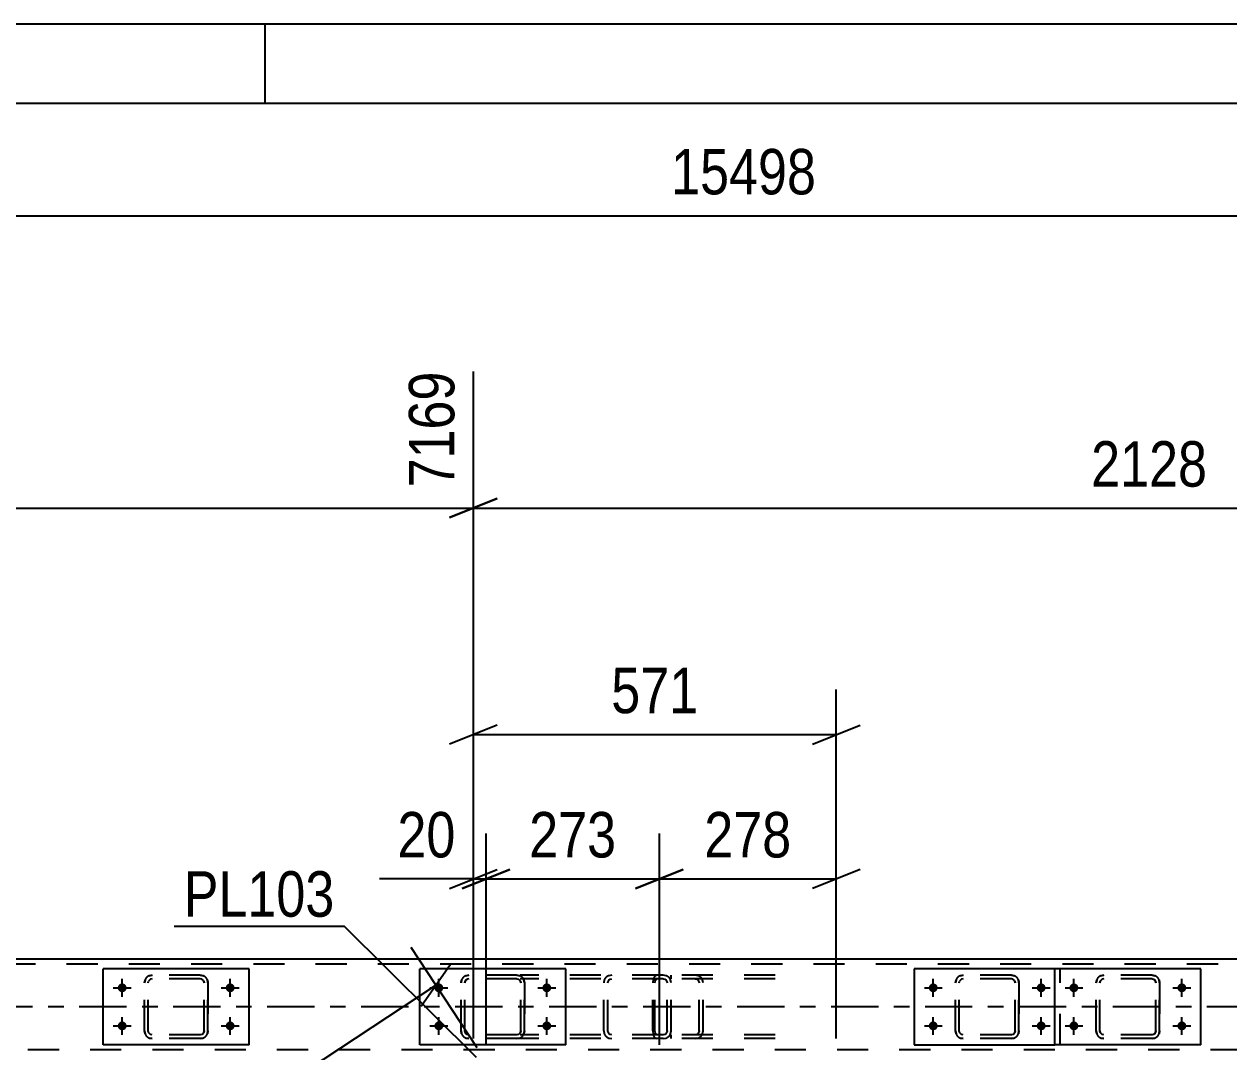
# Model space of a CAD drawing. Header units: millimetres. Extents: x -787 to 402, y -866 to -25.
# Drawn here: x -452.9 to -377.1, y -89.9 to -25.1 of the extents above; entities that cross this region are included whole.
import ezdxf

# ---------------------------------------------------------------- set-up
doc = ezdxf.new("R2010")
doc.units = ezdxf.units.MM
doc.linetypes.add('DXK_LINE_DOT2', pattern=[3.9198, 1.9599, -1.9599])
doc.linetypes.add('DXK_LINE_DOT3', pattern=[5.9187, 2.979, -0.9799, 0.9799, -0.9799])
doc.styles.add('Arial Narrow', font='ARIALN.TTF', dxfattribs={"height": 0.2})

# ---------------------------------------------------------------- blocks, each defined once
blk = doc.blocks.new('Unknown-569028579-1134')
at = {"color": 5, "linetype": 'Continuous'}
for p, q in [((402.241, -25.126), (-786.759, -25.126)), ((-437.759, -30.126), (-437.759, -25.126)), ((397.241, -30.126), (-781.759, -30.126))]:
    blk.add_line(p, q, dxfattribs=at)
blk = doc.blocks.new('Part-569028579-4684 - 4520')
at = {"color": 7, "linetype": 'DXK_LINE_DOT2'}
for p, q in [((-126.885, -84.058), (-548.129, -84.058)), ((-126.885, -84.378), (-711.411, -84.378)), ((-711.411, -89.738), (-126.885, -89.738))]:
    blk.add_line(p, q, dxfattribs=at)
at = {"color": 2, "linetype": 'Continuous'}
blk.add_line((-343.807, -84.058), (-542.929, -84.058), dxfattribs=at)
at = {"color": 7, "linetype": 'DXK_LINE_DOT3'}
blk.add_line((-126.885, -87.058), (-711.411, -87.058), dxfattribs=at)
blk = doc.blocks.new('Part-569028579-4591 - 4520')
at = {"color": 7, "linetype": 'DXK_LINE_DOT2'}
for p, q in [((-413.334, -85.354), (-413.355, -85.538)), ((-413.355, -88.578), (-413.355, -85.538)), ((-413.276, -85.198), (-413.334, -85.354)), ((-413.189, -85.094), (-413.276, -85.198)), ((-413.22, -85.538), (-413.21, -85.446)), ((-413.22, -88.578), (-413.22, -85.538)), ((-413.21, -85.446), (-413.181, -85.368)), ((-413.086, -85.058), (-413.189, -85.094)), ((-413.181, -85.368), (-413.137, -85.316)), ((-413.137, -85.316), (-413.086, -85.298)), ((-405.643, -85.058), (-413.086, -85.058)), ((-405.643, -85.298), (-413.086, -85.298)), ((-412.188, -85.298), (-412.188, -85.058)), ((-410.486, -85.094), (-410.679, -85.058)), ((-410.679, -85.298), (-410.582, -85.316)), ((-410.582, -85.316), (-410.501, -85.368)), ((-410.501, -85.368), (-410.446, -85.446)), ((-410.446, -85.446), (-410.427, -85.538)), ((-410.427, -88.578), (-410.427, -85.538)), ((-410.175, -85.538), (-410.213, -85.354)), ((-410.175, -88.578), (-410.175, -85.538)), ((-413.355, -88.578), (-413.334, -88.761)), ((-413.334, -88.761), (-413.276, -88.917)), ((-413.21, -88.67), (-413.22, -88.578)), ((-413.181, -88.747), (-413.21, -88.67)), ((-413.137, -88.799), (-413.181, -88.747)), ((-410.501, -88.747), (-410.582, -88.799)), ((-410.446, -88.67), (-410.501, -88.747)), ((-410.427, -88.578), (-410.446, -88.67)), ((-410.213, -88.761), (-410.175, -88.578)), ((-413.276, -88.917), (-413.189, -89.021)), ((-413.189, -89.021), (-413.086, -89.058)), ((-413.086, -88.818), (-413.137, -88.799)), ((-405.643, -88.818), (-413.086, -88.818)), ((-405.643, -89.058), (-413.086, -89.058)), ((-412.188, -89.058), (-412.188, -88.818)), ((-410.582, -88.799), (-410.679, -88.818)), ((-410.679, -89.058), (-410.486, -89.021))]:
    blk.add_line(p, q, dxfattribs=at)
for centre, start, end in [((-410.664, -85.554), 23.89514, 68.84868), ((-410.664, -88.562), 291.15132, 336.10486)]:
    blk.add_arc(centre, 0.492, start, end, dxfattribs=at)
blk = doc.blocks.new('Part-569028579-4766 - 4520')
at = {"color": 2, "linetype": 'Continuous'}
for p, q in [((-438.768, -84.658), (-447.968, -84.658)), ((-447.968, -89.458), (-447.968, -84.658)), ((-438.768, -89.458), (-438.768, -84.658)), ((-438.768, -89.458), (-447.968, -89.458))]:
    blk.add_line(p, q, dxfattribs=at)
blk = doc.blocks.new('Part-569028579-4638 - 4520')
at = {"color": 7, "linetype": 'DXK_LINE_DOT2'}
for p, q in [((-412.699, -85.058), (-421.713, -85.058)), ((-412.699, -85.298), (-421.713, -85.298)), ((-416.406, -85.354), (-416.445, -85.538)), ((-416.445, -88.578), (-416.445, -85.538)), ((-416.189, -85.538), (-416.17, -85.446)), ((-416.189, -88.578), (-416.189, -85.538)), ((-416.17, -85.446), (-416.115, -85.368)), ((-415.934, -85.058), (-416.129, -85.094)), ((-416.115, -85.368), (-416.032, -85.316)), ((-416.032, -85.316), (-415.934, -85.298)), ((-412.503, -85.094), (-412.699, -85.058)), ((-412.699, -85.298), (-412.601, -85.316)), ((-412.601, -85.316), (-412.518, -85.368)), ((-412.518, -85.368), (-412.463, -85.446)), ((-412.463, -85.446), (-412.443, -85.538)), ((-412.443, -88.578), (-412.443, -85.538)), ((-412.188, -85.538), (-412.227, -85.354)), ((-412.188, -88.578), (-412.188, -85.538)), ((-416.445, -88.578), (-416.406, -88.761)), ((-416.17, -88.67), (-416.189, -88.578)), ((-416.115, -88.747), (-416.17, -88.67)), ((-416.032, -88.799), (-416.115, -88.747)), ((-412.518, -88.747), (-412.601, -88.799)), ((-412.463, -88.67), (-412.518, -88.747)), ((-412.443, -88.578), (-412.463, -88.67)), ((-412.227, -88.761), (-412.188, -88.578)), ((-412.699, -88.818), (-421.713, -88.818)), ((-412.699, -89.058), (-421.713, -89.058)), ((-416.129, -89.021), (-415.934, -89.058)), ((-415.934, -88.818), (-416.032, -88.799)), ((-412.601, -88.799), (-412.699, -88.818)), ((-412.699, -89.058), (-412.503, -89.021))]:
    blk.add_line(p, q, dxfattribs=at)
for centre, start, end in [((-415.954, -85.559), 110.75831, 155.68004), ((-412.679, -85.559), 24.31996, 69.24169), ((-415.954, -88.557), 204.31996, 249.24169), ((-412.679, -88.557), 290.75831, 335.68004)]:
    blk.add_arc(centre, 0.496, start, end, dxfattribs=at)
blk = doc.blocks.new('Part-569028579-4884 - 4520')
at = {"color": 2, "linetype": 'Continuous'}
for p, q in [((-378.827, -84.658), (-388.027, -84.658)), ((-388.027, -89.458), (-388.027, -84.658)), ((-378.827, -89.458), (-378.827, -84.658)), ((-378.827, -89.458), (-388.027, -89.458))]:
    blk.add_line(p, q, dxfattribs=at)
blk = doc.blocks.new('Part-569028579-4767 - 4520')
at = {"color": 2, "linetype": 'Continuous'}
for p, q in [((-388.027, -84.658), (-396.887, -84.658)), ((-396.887, -84.658), (-396.887, -89.458)), ((-396.887, -89.458), (-388.027, -89.458))]:
    blk.add_line(p, q, dxfattribs=at)
at = {"color": 7, "linetype": 'DXK_LINE_DOT2'}
for p, q in [((-387.687, -84.658), (-388.027, -84.658)), ((-387.687, -89.458), (-387.687, -84.658)), ((-387.687, -89.458), (-388.027, -89.458))]:
    blk.add_line(p, q, dxfattribs=at)
blk = doc.blocks.new('Bolt-569028579-4906 - 4520')
at = {"linetype": 'Continuous'}
for points in [[(-446.768, -85.578, -1), (-446.768, -86.138, -1)], [(-439.968, -85.578, -1), (-439.968, -86.138, -1)], [(-446.768, -87.978, -1), (-446.768, -88.538, -1)], [(-439.968, -87.978, -1), (-439.968, -88.538, -1)]]:
    blk.add_hatch(color=1, dxfattribs=at).paths.add_polyline_path(points)
at = {"color": 1, "linetype": 'Continuous'}
for p, q in [((-446.768, -86.418), (-446.768, -85.298)), ((-439.968, -86.418), (-439.968, -85.298)), ((-447.328, -85.858), (-446.208, -85.858)), ((-440.528, -85.858), (-439.408, -85.858)), ((-446.768, -88.818), (-446.768, -87.698)), ((-439.968, -88.818), (-439.968, -87.698)), ((-447.328, -88.258), (-446.208, -88.258)), ((-440.528, -88.258), (-439.408, -88.258))]:
    blk.add_line(p, q, dxfattribs=at)
blk = doc.blocks.new('Part-569028579-16158 - 4520')
at = {"color": 7, "linetype": 'DXK_LINE_DOT2'}
for p, q in [((-394.287, -85.538), (-394.251, -85.354)), ((-394.251, -85.354), (-394.287, -85.538)), ((-394.287, -88.578), (-394.287, -85.538)), ((-394.287, -85.538), (-394.287, -85.538)), ((-394.287, -88.578), (-394.287, -85.538)), ((-394.047, -85.538), (-394.029, -85.446)), ((-394.047, -85.538), (-394.029, -85.446)), ((-394.047, -88.578), (-394.047, -85.538)), ((-394.047, -85.538), (-394.047, -85.538)), ((-394.047, -88.578), (-394.047, -85.538)), ((-393.977, -85.368), (-394.029, -85.446)), ((-393.991, -85.094), (-393.807, -85.058)), ((-393.807, -85.058), (-393.991, -85.094)), ((-393.899, -85.316), (-393.977, -85.368)), ((-393.807, -85.298), (-393.899, -85.316)), ((-390.767, -85.058), (-393.807, -85.058)), ((-390.767, -85.298), (-393.807, -85.298)), ((-390.767, -85.058), (-390.584, -85.094)), ((-390.584, -85.094), (-390.767, -85.058)), ((-390.675, -85.316), (-390.767, -85.298)), ((-390.598, -85.368), (-390.675, -85.316)), ((-390.598, -85.368), (-390.545, -85.446)), ((-390.545, -85.446), (-390.527, -85.538)), ((-390.527, -85.538), (-390.545, -85.446)), ((-390.527, -88.578), (-390.527, -85.538)), ((-390.527, -85.538), (-390.527, -85.538)), ((-390.527, -88.578), (-390.527, -85.538)), ((-390.324, -85.354), (-390.287, -85.538)), ((-390.287, -85.538), (-390.324, -85.354)), ((-390.287, -88.578), (-390.287, -85.538)), ((-390.287, -85.538), (-390.287, -85.538)), ((-390.287, -85.538), (-390.287, -88.578)), ((-394.287, -88.578), (-394.287, -88.578)), ((-394.251, -88.761), (-394.287, -88.578)), ((-394.287, -88.578), (-394.251, -88.761)), ((-394.047, -88.578), (-394.047, -88.578)), ((-394.029, -88.67), (-394.047, -88.578)), ((-394.029, -88.67), (-394.047, -88.578)), ((-393.977, -88.747), (-394.029, -88.67)), ((-393.899, -88.799), (-393.977, -88.747)), ((-390.598, -88.747), (-390.675, -88.799)), ((-390.545, -88.67), (-390.598, -88.747)), ((-390.527, -88.578), (-390.545, -88.67)), ((-390.545, -88.67), (-390.527, -88.578)), ((-390.527, -88.578), (-390.527, -88.578)), ((-390.287, -88.578), (-390.324, -88.761)), ((-390.324, -88.761), (-390.287, -88.578)), ((-390.287, -88.578), (-390.287, -88.578)), ((-393.807, -89.058), (-393.991, -89.021)), ((-393.991, -89.021), (-393.807, -89.058)), ((-393.807, -88.818), (-393.899, -88.799)), ((-390.767, -88.818), (-393.807, -88.818)), ((-390.767, -89.058), (-393.807, -89.058)), ((-390.675, -88.799), (-390.767, -88.818)), ((-390.584, -89.021), (-390.767, -89.058)), ((-390.767, -89.058), (-390.584, -89.021))]:
    blk.add_line(p, q, dxfattribs=at)
at = {"color": 7, "linetype": 'DXK_LINE_DOT3'}
blk.add_line((-392.287, -87.058), (-392.287, -87.058), dxfattribs=at)
at = {"color": 7, "linetype": 'DXK_LINE_DOT2'}
for centre, start, end in [((-393.807, -85.538), 112.5, 157.5), ((-393.807, -85.538), 112.5, 157.5), ((-390.767, -85.538), 22.5, 67.5), ((-390.767, -85.538), 22.5, 67.5), ((-393.807, -88.578), 202.5, 247.5), ((-393.807, -88.578), 202.5, 247.5), ((-390.767, -88.578), 292.5, 337.5), ((-390.767, -88.578), 292.5, 337.5)]:
    blk.add_arc(centre, 0.48, start, end, dxfattribs=at)
blk = doc.blocks.new('Part-569028579-16152 - 4520')
at = {"color": 7, "linetype": 'DXK_LINE_DOT2'}
for p, q in [((-445.368, -85.538), (-445.331, -85.354)), ((-445.331, -85.354), (-445.368, -85.538)), ((-445.368, -88.578), (-445.368, -85.538)), ((-445.368, -85.538), (-445.368, -85.538)), ((-445.368, -88.578), (-445.368, -85.538)), ((-445.128, -85.538), (-445.109, -85.446)), ((-445.128, -85.538), (-445.109, -85.446)), ((-445.128, -88.578), (-445.128, -85.538)), ((-445.128, -85.538), (-445.128, -85.538)), ((-445.128, -88.578), (-445.128, -85.538)), ((-445.057, -85.368), (-445.109, -85.446)), ((-445.071, -85.094), (-444.888, -85.058)), ((-444.888, -85.058), (-445.071, -85.094)), ((-444.979, -85.316), (-445.057, -85.368)), ((-444.888, -85.298), (-444.979, -85.316)), ((-441.848, -85.058), (-444.888, -85.058)), ((-441.848, -85.298), (-444.888, -85.298)), ((-441.848, -85.058), (-441.664, -85.094)), ((-441.664, -85.094), (-441.848, -85.058)), ((-441.756, -85.316), (-441.848, -85.298)), ((-441.678, -85.368), (-441.756, -85.316)), ((-441.678, -85.368), (-441.626, -85.446)), ((-441.626, -85.446), (-441.608, -85.538)), ((-441.608, -85.538), (-441.626, -85.446)), ((-441.608, -88.578), (-441.608, -85.538)), ((-441.608, -85.538), (-441.608, -85.538)), ((-441.608, -88.578), (-441.608, -85.538)), ((-441.404, -85.354), (-441.368, -85.538)), ((-441.368, -85.538), (-441.404, -85.354)), ((-441.368, -88.578), (-441.368, -85.538)), ((-441.368, -85.538), (-441.368, -85.538)), ((-441.368, -85.538), (-441.368, -88.578)), ((-445.368, -88.578), (-445.368, -88.578)), ((-445.331, -88.761), (-445.368, -88.578)), ((-445.368, -88.578), (-445.331, -88.761)), ((-445.128, -88.578), (-445.128, -88.578)), ((-445.109, -88.67), (-445.128, -88.578)), ((-445.109, -88.67), (-445.128, -88.578)), ((-445.057, -88.747), (-445.109, -88.67)), ((-444.979, -88.799), (-445.057, -88.747)), ((-441.678, -88.747), (-441.756, -88.799)), ((-441.626, -88.67), (-441.678, -88.747)), ((-441.608, -88.578), (-441.626, -88.67)), ((-441.626, -88.67), (-441.608, -88.578)), ((-441.608, -88.578), (-441.608, -88.578)), ((-441.368, -88.578), (-441.404, -88.761)), ((-441.404, -88.761), (-441.368, -88.578)), ((-441.368, -88.578), (-441.368, -88.578)), ((-444.888, -89.058), (-445.071, -89.021)), ((-445.071, -89.021), (-444.888, -89.058)), ((-444.888, -88.818), (-444.979, -88.799)), ((-441.848, -88.818), (-444.888, -88.818)), ((-441.848, -89.058), (-444.888, -89.058)), ((-441.756, -88.799), (-441.848, -88.818)), ((-441.664, -89.021), (-441.848, -89.058)), ((-441.848, -89.058), (-441.664, -89.021))]:
    blk.add_line(p, q, dxfattribs=at)
at = {"color": 7, "linetype": 'DXK_LINE_DOT3'}
blk.add_line((-443.368, -87.058), (-443.368, -87.058), dxfattribs=at)
at = {"color": 7, "linetype": 'DXK_LINE_DOT2'}
for centre, start, end in [((-444.888, -85.538), 112.5, 157.5), ((-444.888, -85.538), 112.5, 157.5), ((-441.848, -85.538), 22.5, 67.5), ((-441.848, -85.538), 22.5, 67.5), ((-444.888, -88.578), 202.5, 247.5), ((-444.888, -88.578), 202.5, 247.5), ((-441.848, -88.578), 292.5, 337.5), ((-441.848, -88.578), 292.5, 337.5)]:
    blk.add_arc(centre, 0.48, start, end, dxfattribs=at)
blk = doc.blocks.new('Part-569028579-16120 - 4520')
at = {"color": 7, "linetype": 'DXK_LINE_DOT2'}
for p, q in [((-385.427, -85.538), (-385.391, -85.354)), ((-385.391, -85.354), (-385.427, -85.538)), ((-385.427, -88.578), (-385.427, -85.538)), ((-385.427, -85.538), (-385.427, -85.538)), ((-385.427, -88.578), (-385.427, -85.538)), ((-385.187, -85.538), (-385.169, -85.446)), ((-385.169, -85.446), (-385.187, -85.538)), ((-385.187, -88.578), (-385.187, -85.538)), ((-385.187, -85.538), (-385.187, -85.538)), ((-385.187, -88.578), (-385.187, -85.538)), ((-385.169, -85.446), (-385.117, -85.368)), ((-385.117, -85.368), (-385.169, -85.446)), ((-385.131, -85.094), (-384.947, -85.058)), ((-384.947, -85.058), (-385.131, -85.094)), ((-385.117, -85.368), (-385.039, -85.316)), ((-385.039, -85.316), (-385.117, -85.368)), ((-384.947, -85.298), (-385.039, -85.316)), ((-381.907, -85.058), (-384.947, -85.058)), ((-381.907, -85.298), (-384.947, -85.298)), ((-381.907, -85.058), (-381.724, -85.094)), ((-381.724, -85.094), (-381.907, -85.058)), ((-381.907, -85.298), (-381.816, -85.316)), ((-381.816, -85.316), (-381.738, -85.368)), ((-381.738, -85.368), (-381.816, -85.316)), ((-381.738, -85.368), (-381.686, -85.446)), ((-381.686, -85.446), (-381.738, -85.368)), ((-381.686, -85.446), (-381.667, -85.538)), ((-381.667, -85.538), (-381.686, -85.446)), ((-381.667, -88.578), (-381.667, -85.538)), ((-381.667, -85.538), (-381.667, -85.538)), ((-381.667, -88.578), (-381.667, -85.538)), ((-381.464, -85.354), (-381.427, -85.538)), ((-381.427, -85.538), (-381.464, -85.354)), ((-381.427, -88.578), (-381.427, -85.538)), ((-381.427, -85.538), (-381.427, -85.538)), ((-381.427, -85.538), (-381.427, -88.578)), ((-385.427, -88.578), (-385.427, -88.578)), ((-385.391, -88.761), (-385.427, -88.578)), ((-385.427, -88.578), (-385.391, -88.761)), ((-385.187, -88.578), (-385.187, -88.578)), ((-385.169, -88.67), (-385.187, -88.578)), ((-385.187, -88.578), (-385.169, -88.67)), ((-385.117, -88.747), (-385.169, -88.67)), ((-385.169, -88.67), (-385.117, -88.747)), ((-385.039, -88.799), (-385.117, -88.747)), ((-385.117, -88.747), (-385.039, -88.799)), ((-381.738, -88.747), (-381.816, -88.799)), ((-381.816, -88.799), (-381.738, -88.747)), ((-381.686, -88.67), (-381.738, -88.747)), ((-381.738, -88.747), (-381.686, -88.67)), ((-381.667, -88.578), (-381.686, -88.67)), ((-381.686, -88.67), (-381.667, -88.578)), ((-381.667, -88.578), (-381.667, -88.578)), ((-381.427, -88.578), (-381.464, -88.761)), ((-381.464, -88.761), (-381.427, -88.578)), ((-381.427, -88.578), (-381.427, -88.578)), ((-384.947, -89.058), (-385.131, -89.021)), ((-385.131, -89.021), (-384.947, -89.058)), ((-384.947, -88.818), (-385.039, -88.799)), ((-381.907, -88.818), (-384.947, -88.818)), ((-381.907, -89.058), (-384.947, -89.058)), ((-381.816, -88.799), (-381.907, -88.818)), ((-381.724, -89.021), (-381.907, -89.058)), ((-381.907, -89.058), (-381.724, -89.021))]:
    blk.add_line(p, q, dxfattribs=at)
at = {"color": 7, "linetype": 'DXK_LINE_DOT3'}
blk.add_line((-383.427, -87.058), (-383.427, -87.058), dxfattribs=at)
at = {"color": 7, "linetype": 'DXK_LINE_DOT2'}
for centre, start, end in [((-384.947, -85.538), 112.5, 157.5), ((-384.947, -85.538), 112.5, 157.5), ((-381.907, -85.538), 22.5, 67.5), ((-381.907, -85.538), 22.5, 67.5), ((-384.947, -88.578), 202.5, 247.5), ((-384.947, -88.578), 202.5, 247.5), ((-381.907, -88.578), 292.5, 337.5), ((-381.907, -88.578), 292.5, 337.5)]:
    blk.add_arc(centre, 0.48, start, end, dxfattribs=at)
blk = doc.blocks.new('Part-569028579-16123 - 4520')
at = {"color": 7, "linetype": 'DXK_LINE_DOT2'}
for p, q in [((-425.427, -85.538), (-425.391, -85.354)), ((-425.391, -85.354), (-425.427, -85.538)), ((-425.427, -88.578), (-425.427, -85.538)), ((-425.427, -85.538), (-425.427, -85.538)), ((-425.427, -88.578), (-425.427, -85.538)), ((-425.187, -85.538), (-425.169, -85.446)), ((-425.169, -85.446), (-425.187, -85.538)), ((-425.187, -88.578), (-425.187, -85.538)), ((-425.187, -85.538), (-425.187, -85.538)), ((-425.187, -88.578), (-425.187, -85.538)), ((-425.169, -85.446), (-425.117, -85.368)), ((-425.117, -85.368), (-425.169, -85.446)), ((-425.131, -85.094), (-424.947, -85.058)), ((-424.947, -85.058), (-425.131, -85.094)), ((-425.117, -85.368), (-425.039, -85.316)), ((-425.039, -85.316), (-425.117, -85.368)), ((-424.947, -85.298), (-425.039, -85.316)), ((-421.907, -85.058), (-424.947, -85.058)), ((-421.907, -85.298), (-424.947, -85.298)), ((-421.907, -85.058), (-421.724, -85.094)), ((-421.724, -85.094), (-421.907, -85.058)), ((-421.907, -85.298), (-421.816, -85.316)), ((-421.816, -85.316), (-421.738, -85.368)), ((-421.738, -85.368), (-421.816, -85.316)), ((-421.738, -85.368), (-421.686, -85.446)), ((-421.686, -85.446), (-421.738, -85.368)), ((-421.686, -85.446), (-421.667, -85.538)), ((-421.667, -85.538), (-421.686, -85.446)), ((-421.667, -88.578), (-421.667, -85.538)), ((-421.667, -85.538), (-421.667, -85.538)), ((-421.667, -88.578), (-421.667, -85.538)), ((-421.464, -85.354), (-421.427, -85.538)), ((-421.427, -85.538), (-421.464, -85.354)), ((-421.427, -88.578), (-421.427, -85.538)), ((-421.427, -85.538), (-421.427, -85.538)), ((-421.427, -85.538), (-421.427, -88.578)), ((-425.427, -88.578), (-425.427, -88.578)), ((-425.391, -88.761), (-425.427, -88.578)), ((-425.427, -88.578), (-425.391, -88.761)), ((-425.187, -88.578), (-425.187, -88.578)), ((-425.169, -88.67), (-425.187, -88.578)), ((-425.187, -88.578), (-425.169, -88.67)), ((-425.117, -88.747), (-425.169, -88.67)), ((-425.169, -88.67), (-425.117, -88.747)), ((-425.039, -88.799), (-425.117, -88.747)), ((-425.117, -88.747), (-425.039, -88.799)), ((-421.738, -88.747), (-421.816, -88.799)), ((-421.816, -88.799), (-421.738, -88.747)), ((-421.686, -88.67), (-421.738, -88.747)), ((-421.738, -88.747), (-421.686, -88.67)), ((-421.667, -88.578), (-421.686, -88.67)), ((-421.686, -88.67), (-421.667, -88.578)), ((-421.667, -88.578), (-421.667, -88.578)), ((-421.427, -88.578), (-421.464, -88.761)), ((-421.464, -88.761), (-421.427, -88.578)), ((-421.427, -88.578), (-421.427, -88.578)), ((-424.947, -89.058), (-425.131, -89.021)), ((-425.131, -89.021), (-424.947, -89.058)), ((-424.947, -88.818), (-425.039, -88.799)), ((-421.907, -88.818), (-424.947, -88.818)), ((-421.907, -89.058), (-424.947, -89.058)), ((-421.816, -88.799), (-421.907, -88.818)), ((-421.724, -89.021), (-421.907, -89.058)), ((-421.907, -89.058), (-421.724, -89.021))]:
    blk.add_line(p, q, dxfattribs=at)
at = {"color": 7, "linetype": 'DXK_LINE_DOT3'}
blk.add_line((-423.427, -87.058), (-423.427, -87.058), dxfattribs=at)
at = {"color": 7, "linetype": 'DXK_LINE_DOT2'}
for centre, start, end in [((-424.947, -85.538), 112.5, 157.5), ((-424.947, -85.538), 112.5, 157.5), ((-421.907, -85.538), 22.5, 67.5), ((-421.907, -85.538), 22.5, 67.5), ((-424.947, -88.578), 202.5, 247.5), ((-424.947, -88.578), 202.5, 247.5), ((-421.907, -88.578), 292.5, 337.5), ((-421.907, -88.578), 292.5, 337.5)]:
    blk.add_arc(centre, 0.48, start, end, dxfattribs=at)
blk = doc.blocks.new('Part-569028579-16124 - 4520')
at = {"color": 2, "linetype": 'Continuous'}
for p, q in [((-418.827, -84.658), (-428.027, -84.658)), ((-428.027, -89.458), (-428.027, -84.658)), ((-418.827, -89.458), (-418.827, -84.658)), ((-418.827, -89.458), (-428.027, -89.458))]:
    blk.add_line(p, q, dxfattribs=at)
blk = doc.blocks.new('Bolt-569028579-16186 - 4520')
at = {"linetype": 'Continuous'}
for points in [[(-386.827, -85.578, -1), (-386.827, -86.138, -1)], [(-380.027, -85.578, -1), (-380.027, -86.138, -1)], [(-386.827, -87.978, -1), (-386.827, -88.538, -1)], [(-380.027, -87.978, -1), (-380.027, -88.538, -1)]]:
    blk.add_hatch(color=1, dxfattribs=at).paths.add_polyline_path(points)
at = {"color": 1, "linetype": 'Continuous'}
for p, q in [((-386.827, -86.418), (-386.827, -85.298)), ((-380.027, -86.418), (-380.027, -85.298)), ((-387.387, -85.858), (-386.267, -85.858)), ((-380.587, -85.858), (-379.467, -85.858)), ((-386.827, -88.818), (-386.827, -87.698)), ((-380.027, -88.818), (-380.027, -87.698)), ((-387.387, -88.258), (-386.267, -88.258)), ((-380.587, -88.258), (-379.467, -88.258))]:
    blk.add_line(p, q, dxfattribs=at)
blk = doc.blocks.new('Bolt-569028579-16188 - 4520')
at = {"linetype": 'Continuous'}
for points in [[(-426.827, -85.578, -1), (-426.827, -86.138, -1)], [(-420.027, -85.578, -1), (-420.027, -86.138, -1)], [(-426.827, -87.978, -1), (-426.827, -88.538, -1)], [(-420.027, -87.978, -1), (-420.027, -88.538, -1)]]:
    blk.add_hatch(color=1, dxfattribs=at).paths.add_polyline_path(points)
at = {"color": 1, "linetype": 'Continuous'}
for p, q in [((-426.827, -86.418), (-426.827, -85.298)), ((-420.027, -86.418), (-420.027, -85.298)), ((-427.387, -85.858), (-426.267, -85.858)), ((-420.587, -85.858), (-419.467, -85.858)), ((-426.827, -88.818), (-426.827, -87.698)), ((-420.027, -88.818), (-420.027, -87.698)), ((-427.387, -88.258), (-426.267, -88.258)), ((-420.587, -88.258), (-419.467, -88.258))]:
    blk.add_line(p, q, dxfattribs=at)
blk = doc.blocks.new('Bolt-569028579-16202 - 4520')
at = {"linetype": 'Continuous'}
for points in [[(-395.687, -85.578, -1), (-395.687, -86.138, -1)], [(-388.887, -85.578, -1), (-388.887, -86.138, -1)], [(-395.687, -87.978, -1), (-395.687, -88.538, -1)], [(-388.887, -87.978, -1), (-388.887, -88.538, -1)]]:
    blk.add_hatch(color=1, dxfattribs=at).paths.add_polyline_path(points)
at = {"color": 1, "linetype": 'Continuous'}
for p, q in [((-395.687, -86.418), (-395.687, -85.298)), ((-388.887, -86.418), (-388.887, -85.298)), ((-396.247, -85.858), (-395.127, -85.858)), ((-389.447, -85.858), (-388.327, -85.858)), ((-395.687, -88.818), (-395.687, -87.698)), ((-388.887, -88.818), (-388.887, -87.698)), ((-396.247, -88.258), (-395.127, -88.258)), ((-389.447, -88.258), (-388.327, -88.258))]:
    blk.add_line(p, q, dxfattribs=at)
blk = doc.blocks.new('StraightDimension-569028579-60363 - 4520')
at = {"color": 7, "linetype": 'Continuous'}
for p, q in [((-424.652, -89.058), (-424.652, -76.143)), ((-423.852, -89.458), (-423.852, -76.143)), ((-426.152, -79.593), (-423.152, -78.393)), ((-422.352, -78.393), (-425.352, -79.593)), ((-424.652, -78.993), (-430.559, -78.993)), ((-424.652, -78.993), (-430.559, -78.993)), ((-424.652, -78.993), (-423.852, -78.993))]:
    blk.add_line(p, q, dxfattribs=at)
at = {"color": 0}
blk.add_wipeout([(-425.177, -78.243), (-425.177, -74.043), (-430.034, -74.043), (-430.034, -78.243)], dxfattribs=at)
at = {"color": 3, "style": 'Arial Narrow'}
blk.add_text('20', height=2.8633, dxfattribs=at).set_placement((-429.434, -77.643))
blk = doc.blocks.new('StraightDimension-569028579-63401 - 4520')
at = {"color": 7, "linetype": 'Continuous'}
for p, q in [((-509.787, -89.058), (-509.787, -47.013)), ((-424.652, -89.058), (-424.652, -47.013)), ((-508.287, -55.025), (-511.287, -56.225)), ((-426.152, -56.225), (-423.152, -55.025)), ((-509.787, -55.625), (-424.652, -55.625))]:
    blk.add_line(p, q, dxfattribs=at)
at = {"color": 0}
blk.add_wipeout([(-462.963, -54.875), (-462.963, -50.675), (-471.476, -50.675), (-471.476, -54.875)], dxfattribs=at)
at = {"color": 3, "style": 'Arial Narrow'}
blk.add_text('2128', height=2.8633, dxfattribs=at).set_placement((-470.876, -54.275))
at = {"color": 0, "linetype": 'Continuous'}
blk.add_wipeout([(-425.253, -46.413), (-429.453, -46.413), (-429.452, -54.925), (-425.252, -54.925)], dxfattribs=at)
at = {"color": 3, "linetype": 'Continuous', "style": 'Arial Narrow'}
blk.add_text('7169', height=2.8633, rotation=90.00021, dxfattribs=at).set_placement((-425.852, -54.325))
blk = doc.blocks.new('StraightDimension-569028579-60358 - 4520')
at = {"color": 7, "linetype": 'Continuous'}
for p, q in [((-424.652, -89.058), (-424.652, -67.051)), ((-401.797, -89.058), (-401.797, -67.051)), ((-423.152, -69.301), (-426.152, -70.501)), ((-403.297, -70.501), (-400.297, -69.301)), ((-424.652, -69.901), (-401.797, -69.901))]:
    blk.add_line(p, q, dxfattribs=at)
at = {"color": 0}
blk.add_wipeout([(-409.882, -69.151), (-409.882, -64.951), (-416.567, -64.951), (-416.567, -69.151)], dxfattribs=at)
at = {"color": 3, "style": 'Arial Narrow'}
blk.add_text('571', height=2.8633, dxfattribs=at).set_placement((-415.967, -68.551))
blk = doc.blocks.new('StraightDimension-569028579-60360 - 4520')
at = {"color": 7, "linetype": 'Continuous'}
for p, q in [((-412.934, -89.458), (-412.934, -76.143)), ((-401.797, -89.058), (-401.797, -76.143)), ((-414.434, -79.593), (-411.434, -78.393)), ((-400.297, -78.393), (-403.297, -79.593)), ((-412.934, -78.993), (-401.797, -78.993))]:
    blk.add_line(p, q, dxfattribs=at)
at = {"color": 0}
blk.add_wipeout([(-404.023, -78.243), (-404.023, -74.043), (-410.708, -74.043), (-410.708, -78.243)], dxfattribs=at)
at = {"color": 3, "style": 'Arial Narrow'}
blk.add_text('278', height=2.8633, dxfattribs=at).set_placement((-410.108, -77.643))
blk = doc.blocks.new('StraightDimension-569028579-60362 - 4520')
at = {"color": 7, "linetype": 'Continuous'}
for p, q in [((-423.852, -89.458), (-423.852, -76.143)), ((-412.934, -89.458), (-412.934, -76.143)), ((-425.352, -79.593), (-422.352, -78.393)), ((-411.434, -78.393), (-414.434, -79.593)), ((-423.852, -78.993), (-412.934, -78.993))]:
    blk.add_line(p, q, dxfattribs=at)
at = {"color": 0}
blk.add_wipeout([(-415.051, -78.243), (-415.051, -74.043), (-421.736, -74.043), (-421.736, -78.243)], dxfattribs=at)
at = {"color": 3, "style": 'Arial Narrow'}
blk.add_text('273', height=2.8633, dxfattribs=at).set_placement((-421.136, -77.643))
blk = doc.blocks.new('StraightDimension-569028579-63400 - 4520')
at = {"color": 7, "linetype": 'Continuous'}
for p, q in [((-424.652, -89.058), (-424.652, -47.013)), ((-339.518, -89.058), (-339.518, -47.013)), ((-423.152, -55.025), (-426.152, -56.225)), ((-341.018, -56.225), (-338.018, -55.025)), ((-424.652, -55.625), (-339.518, -55.625))]:
    blk.add_line(p, q, dxfattribs=at)
at = {"color": 0}
blk.add_wipeout([(-377.829, -54.875), (-377.829, -50.675), (-386.342, -50.675), (-386.342, -54.875)], dxfattribs=at)
at = {"color": 3, "style": 'Arial Narrow'}
blk.add_text('2128', height=2.8633, dxfattribs=at).set_placement((-385.742, -54.275))
at = {"color": 0, "linetype": 'Continuous'}
blk.add_wipeout([(-340.118, -46.413), (-344.318, -46.413), (-344.318, -54.925), (-340.118, -54.925)], dxfattribs=at)
at = {"color": 3, "linetype": 'Continuous', "style": 'Arial Narrow'}
blk.add_text('9297', height=2.8633, rotation=90.00021, dxfattribs=at).set_placement((-340.718, -54.325))
blk = doc.blocks.new('StraightDimension-569028579-63777 - 4520')
at = {"color": 7, "linetype": 'Continuous'}
blk.add_line((-712.211, -37.207), (-103.04, -37.207), dxfattribs=at)
at = {"color": 0}
blk.add_wipeout([(-402.455, -36.457), (-402.455, -32.257), (-412.796, -32.257), (-412.796, -36.457)], dxfattribs=at)
at = {"color": 3, "style": 'Arial Narrow'}
blk.add_text('15498', height=2.8633, dxfattribs=at).set_placement((-412.196, -35.857))
blk = doc.blocks.new('StraightDimension-569028579-64325 - 4520')
at = {"color": 7, "linetype": 'Continuous'}
for p, q in [((-424.419, -89.633), (-428.573, -83.317)), ((-427.931, -87.024), (-426.084, -84.372)), ((-458.946, -106.707), (-427.007, -85.698)), ((-456.358, -110.642), (-460.513, -104.326)), ((-458.023, -105.381), (-459.87, -108.033))]:
    blk.add_line(p, q, dxfattribs=at)
at = {"color": 0}
blk.add_wipeout([(-440.597, -93.739), (-442.905, -90.23), (-448.489, -93.904), (-446.181, -97.413)], dxfattribs=at)
at = {"color": 3, "style": 'Arial Narrow'}
blk.add_text('956', height=2.8633, rotation=33.33468, dxfattribs=at).set_placement((-446.01, -96.582))
blk = doc.blocks.new('Mark-569028579-90544 - 4520')
at = {"color": 30, "linetype": 'Continuous'}
for p in [(-443.494, -81.976), (-424.457, -90.258)]:
    blk.add_line(p, (-432.79, -81.976), dxfattribs=at)
at = {"color": 0}
blk.add_wipeout([(-433.39, -81.376), (-433.39, -78.376), (-442.894, -78.376), (-442.894, -81.376)], dxfattribs=at)
blk.add_wipeout([(-433.39, -81.376), (-433.39, -78.376), (-442.894, -78.376), (-442.894, -81.376)], dxfattribs=at)
at = {"color": 3, "style": 'Arial Narrow'}
blk.add_text('PL103', height=2.8633, dxfattribs=at).set_placement((-442.894, -81.376))

msp = doc.modelspace()

# ---------------------------------------------------------------- block references
for name in ['Unknown-569028579-1134', 'Part-569028579-4684 - 4520', 'Part-569028579-4766 - 4520', 'Part-569028579-16124 - 4520', 'Part-569028579-4767 - 4520', 'Part-569028579-4884 - 4520', 'Bolt-569028579-4906 - 4520', 'Part-569028579-16152 - 4520', 'Bolt-569028579-16188 - 4520', 'Part-569028579-16123 - 4520', 'Part-569028579-4638 - 4520', 'Part-569028579-4591 - 4520', 'Bolt-569028579-16202 - 4520', 'Part-569028579-16158 - 4520', 'Bolt-569028579-16186 - 4520', 'Part-569028579-16120 - 4520']:
    msp.add_blockref(name, (0, 0))

# ---------------------------------------------------------------- next in the draw order: block references
msp.add_blockref('StraightDimension-569028579-60363 - 4520', (0, 0))

# ---------------------------------------------------------------- next in the draw order: block references
msp.add_blockref('StraightDimension-569028579-63401 - 4520', (0, 0))

# ---------------------------------------------------------------- next in the draw order: block references
msp.add_blockref('StraightDimension-569028579-60358 - 4520', (0, 0))

# ---------------------------------------------------------------- next in the draw order: block references
msp.add_blockref('StraightDimension-569028579-60360 - 4520', (0, 0))

# ---------------------------------------------------------------- next in the draw order: block references
msp.add_blockref('StraightDimension-569028579-60362 - 4520', (0, 0))

# ---------------------------------------------------------------- next in the draw order: block references
msp.add_blockref('StraightDimension-569028579-63400 - 4520', (0, 0))

# ---------------------------------------------------------------- next in the draw order: block references
for name in ['StraightDimension-569028579-63777 - 4520', 'StraightDimension-569028579-64325 - 4520']:
    msp.add_blockref(name, (0, 0))

# ---------------------------------------------------------------- next in the draw order: block references
msp.add_blockref('Mark-569028579-90544 - 4520', (0, 0))

doc.saveas('drawing.dxf')
